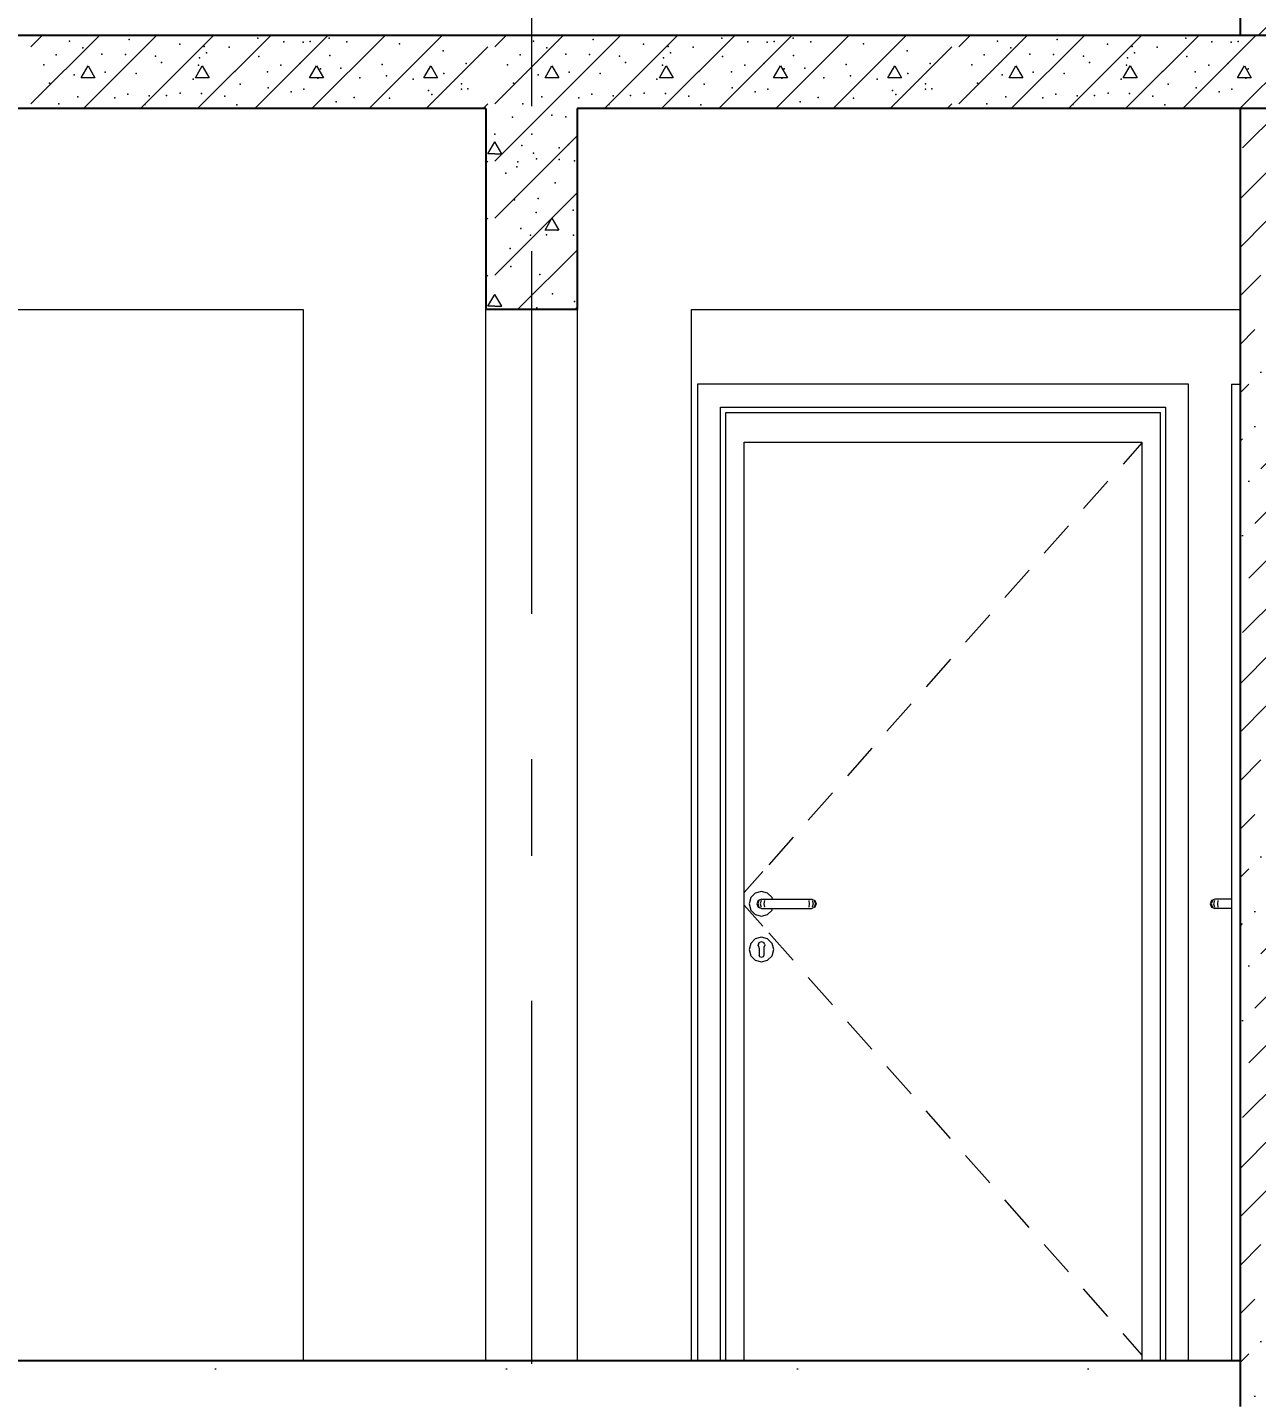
# Model space of a CAD drawing. Header units: millimetres. Extents: x 18162 to 7085488, y 72188 to 247925.
# Drawn here: x 4262510 to 4265199, y 113670 to 116670 of the extents above; entities that cross this region are included whole.
import ezdxf
from ezdxf.enums import TextEntityAlignment as Align

# ---------------------------------------------------------------- set-up
doc = ezdxf.new("R2010")
doc.units = ezdxf.units.MM
doc.header["$MEASUREMENT"] = 0
doc.linetypes.add('Double Dashed', pattern=[1093.611073, 529.166651, -211.666656, 141.111112, -211.666656])
for name, color, linetype in [('Archicad Doors', 7, 'Continuous'), ('Structural - Bearing', 7, 'Continuous'), ('Structural - Grid', 7, 'Continuous')]:
    doc.layers.add(name, color=color, linetype=linetype)
doc.styles.add('GENERATED_STYLE_3', font='', dxfattribs={"width": 0.8})
doc.styles.get('GENERATED_STYLE_3').set_extended_font_data('ISOCPEUR MON')
doc.dimstyles.new('GENERATED_STYLE__12', dxfattribs={"dimtxt": 330.000007, "dimasz": 171, "dimexe": 0.18, "dimexo": 150, "dimgap": 0, "dimtad": 1, "dimdec": 0, "dimzin": 0, "dimdsep": 46, "dimtxsty": 'GENERATED_STYLE_3', "dimblk": 'ARROWHEAD_2', "dimblk1": 'ARROWHEAD_2', "dimblk2": 'ARROWHEAD_2', "dimcen": 0.09, "dimclrd": 13, "dimclre": 13, "dimclrt": 13, "dimadec": 0, "dimazin": 0, "dimtfac": 1, "dimtdec": 4, "dimtmove": 0, "dimatfit": 3, "dimfxl": 1, "dimtolj": 1, "dimtzin": 0, "dimarcsym": 0})
pattern_1 = [(45, (4294986.58, 104752.7), (-106.066, 106.066), [112.5, -37.5, 0, -37.5]), (45, (4294999.84, 104872.03), (-106.066, 106.066), [112.5, -37.5, 0, -37.5])]
pattern_2 = [(0, (4294986.6, 104752.7), (0, 1169.134), [73.125, -601.875]), (0, (4295324.1, 105337.3), (0, 1169.134), [73.125, -601.875]), (60, (4294986.6, 104752.7), (-1012.5, 584.567), [73.125, -601.875]), (60, (4295661.6, 104752.7), (-1012.5, 584.567), [73.125, -601.875]), (120, (4295059.7, 104752.7), (1012.5, 584.567), [73.125, -601.875]), (120, (4295734.7, 104752.7), (1012.5, 584.567), [73.125, -601.875]), (0, (4294986.58, 104865.2), (0, 225), [0, -225, 0, -337.5]), (45, (4295099.08, 104865.2), (-159.099, 159.099), [0, -168.75, 0, -281.25])]

# ---------------------------------------------------------------- blocks, each defined once
blk = doc.blocks.new('*X1295', base_point=(4294986.6, 104752.7))
at = {"layer": 'Structural - Bearing', "color": 7, "linetype": 'Continuous', "lineweight": 9}
for p, q in [((4262517.7, 116627.9), (4262542.5, 116652.7)), ((4262517.7, 116502.9), (4262667.5, 116652.7)), ((4262632.5, 116492.7), (4262792.5, 116652.7)), ((4262757.5, 116492.7), (4262917.5, 116652.7)), ((4262882.5, 116492.7), (4263042.5, 116652.7)), ((4263007.5, 116492.7), (4263167.5, 116652.7)), ((4263132.5, 116492.7), (4263292.5, 116652.7)), ((4263257.5, 116492.7), (4263417.5, 116652.7)), ((4263532.8, 116627.9), (4263557.6, 116652.7)), ((4263532.8, 116502.9), (4263682.6, 116652.7)), ((4263647.6, 116492.7), (4263807.6, 116652.7)), ((4263772.6, 116492.7), (4263932.6, 116652.7)), ((4263897.6, 116492.7), (4264057.6, 116652.7)), ((4264022.6, 116492.7), (4264182.6, 116652.7)), ((4264147.6, 116492.7), (4264307.6, 116652.7)), ((4264272.6, 116492.7), (4264432.6, 116652.7)), ((4264547.9, 116627.9), (4264572.7, 116652.7)), ((4264547.9, 116502.9), (4264697.7, 116652.7)), ((4264662.7, 116492.7), (4264822.7, 116652.7)), ((4264787.7, 116492.7), (4264947.7, 116652.7)), ((4264912.7, 116492.7), (4265072.7, 116652.7)), ((4265037.7, 116492.7), (4265197.7, 116652.7)), ((4265162.7, 116492.7), (4265322.7, 116652.7)), ((4263382.5, 116492.7), (4263517.7, 116627.9)), ((4264397.6, 116492.7), (4264532.8, 116627.9)), ((4262627.5, 116560.2), (4262642.7, 116586.2)), ((4262642.7, 116586.2), (4262657.6, 116560.2)), ((4262877.5, 116560.2), (4262892.7, 116586.2)), ((4262892.7, 116586.2), (4262907.6, 116560.2)), ((4263127.5, 116560.2), (4263142.7, 116586.2)), ((4263142.7, 116586.2), (4263157.6, 116560.2)), ((4263377.5, 116560.2), (4263392.7, 116586.2)), ((4263392.7, 116586.2), (4263407.6, 116560.2)), ((4263642.7, 116560.2), (4263657.8, 116586.2)), ((4263657.8, 116586.2), (4263672.7, 116560.2)), ((4263892.7, 116560.2), (4263907.8, 116586.2)), ((4263907.8, 116586.2), (4263922.7, 116560.2)), ((4264142.7, 116560.2), (4264157.8, 116586.2)), ((4264157.8, 116586.2), (4264172.7, 116560.2)), ((4264392.7, 116560.2), (4264407.8, 116586.2)), ((4264407.8, 116586.2), (4264422.7, 116560.2)), ((4264657.8, 116560.2), (4264672.9, 116586.2)), ((4264672.9, 116586.2), (4264687.8, 116560.2)), ((4264907.8, 116560.2), (4264922.9, 116586.2)), ((4264922.9, 116586.2), (4264937.8, 116560.2)), ((4265157.8, 116560.2), (4265172.9, 116586.2)), ((4265172.9, 116586.2), (4265187.8, 116560.2)), ((4262657.6, 116560.2), (4262627.5, 116560.2)), ((4262907.6, 116560.2), (4262877.5, 116560.2)), ((4263157.6, 116560.2), (4263127.5, 116560.2)), ((4263407.6, 116560.2), (4263377.5, 116560.2)), ((4263672.7, 116560.2), (4263642.7, 116560.2)), ((4263922.7, 116560.2), (4263892.7, 116560.2)), ((4264172.7, 116560.2), (4264142.7, 116560.2)), ((4264422.7, 116560.2), (4264392.7, 116560.2)), ((4264687.8, 116560.2), (4264657.8, 116560.2)), ((4264937.8, 116560.2), (4264907.8, 116560.2)), ((4265187.8, 116560.2), (4265157.8, 116560.2)), ((4263507.5, 116492.7), (4263517.7, 116502.9)), ((4264522.6, 116492.7), (4264532.8, 116502.9))]:
    blk.add_line(p, q, dxfattribs=at)
for p in [(4262602.4, 116640.1), (4262732.4, 116643.9), (4263014.4, 116646.9), (4263170.6, 116647), (4263617.5, 116640.1), (4263747.6, 116643.9), (4264029.5, 116646.9), (4264185.8, 116647), (4264632.6, 116640.1), (4264762.7, 116643.9), (4265044.6, 116646.9), (4262572.8, 116610), (4262631.6, 116625.6), (4262673.1, 116611.4), (4262724.8, 116611.1), (4262843.2, 116633.6), (4262897.1, 116628.4), (4262902.2, 116614.9), (4262951.2, 116626.9), (4263071.1, 116638.8), (4263113.5, 116637.7), (4263128.9, 116639.2), (4263208.9, 116638.8), (4263324.4, 116634.6), (4263419.4, 116619.2), (4263587.9, 116610), (4263646.7, 116625.6), (4263688.2, 116611.4), (4263739.9, 116611.1), (4263858.3, 116633.6), (4263912.2, 116628.4), (4263917.3, 116614.9), (4263966.3, 116626.9), (4264086.2, 116638.8), (4264128.6, 116637.7), (4264144, 116639.2), (4264224, 116638.8), (4264339.5, 116634.6), (4264434.6, 116619.2), (4264603, 116610), (4264661.8, 116625.6), (4264703.3, 116611.4), (4264755, 116611.1), (4264873.4, 116633.6), (4264927.4, 116628.4), (4264932.4, 116614.9), (4264981.5, 116626.9), (4265101.4, 116638.8), (4265143.7, 116637.7), (4265159.2, 116639.2), (4262545.7, 116588.6), (4262790.5, 116607.2), (4262803.4, 116593.7), (4262884.4, 116587.3), (4262886.3, 116603.7), (4263016.1, 116606.8), (4263064.7, 116587.3), (4263105.9, 116591.1), (4263171.4, 116608.5), (4263196.1, 116581.4), (4263286, 116589.2), (4263470.3, 116591.1), (4263560.8, 116588.6), (4263805.6, 116607.2), (4263818.5, 116593.7), (4263899.5, 116587.3), (4263901.4, 116603.7), (4264031.2, 116606.8), (4264079.8, 116587.3), (4264121, 116591.1), (4264186.5, 116608.5), (4264211.2, 116581.4), (4264301.2, 116589.2), (4264485.5, 116591.1), (4264576, 116588.6), (4264820.7, 116607.2), (4264833.6, 116593.7), (4264914.7, 116587.3), (4264916.6, 116603.7), (4265046.4, 116606.8), (4265094.9, 116587.3), (4265136.2, 116591.1), (4262612.7, 116566.7), (4262680.3, 116572.5), (4262747.9, 116569.2), (4262872.4, 116557.3), (4262963.6, 116573.8), (4263035.1, 116573.1), (4263145.8, 116558.9), (4263151, 116579.5), (4263237.7, 116560.2), (4263295.7, 116564.5), (4263354, 116557.2), (4263421.4, 116569.2), (4263627.8, 116566.7), (4263695.4, 116572.5), (4263763, 116569.2), (4263887.5, 116557.3), (4263978.7, 116573.8), (4264050.2, 116573.1), (4264160.9, 116558.9), (4264166.1, 116579.5), (4264252.9, 116560.2), (4264310.8, 116564.5), (4264369.1, 116557.2), (4264436.5, 116569.2), (4264642.9, 116566.7), (4264710.5, 116572.5), (4264778.1, 116569.2), (4264902.7, 116557.3), (4264993.8, 116573.8), (4265065.3, 116573.1), (4265176.1, 116558.9), (4265181.2, 116579.5), (4262558.7, 116548.1), (4262729.9, 116524.2), (4262776.6, 116520.3), (4262814.4, 116521.2), (4262844.5, 116526.7), (4262890.8, 116525.5), (4262975.8, 116546.1), (4263036.8, 116538), (4263087.5, 116529.1), (4263115.1, 116535.2), (4263387.9, 116532.5), (4263394.7, 116523.3), (4263459.6, 116546.5), (4263459.8, 116534.8), (4263473.5, 116535.7), (4263573.8, 116548.1), (4263745, 116524.2), (4263791.7, 116520.3), (4263829.6, 116521.2), (4263859.6, 116526.7), (4263906, 116525.5), (4263991, 116546.1), (4264051.9, 116538), (4264102.6, 116529.1), (4264130.2, 116535.2), (4264403, 116532.5), (4264409.8, 116523.3), (4264474.7, 116546.5), (4264474.9, 116534.8), (4264488.7, 116535.7), (4264589, 116548.1), (4264760.1, 116524.2), (4264806.8, 116520.3), (4264844.7, 116521.2), (4264874.7, 116526.7), (4264921.1, 116525.5), (4265006.1, 116546.1), (4265067, 116538), (4265117.7, 116529.1), (4265145.4, 116535.2), (4262578.8, 116503.3), (4262620.2, 116518.7), (4262701.1, 116516.1), (4262767.3, 116501.7), (4262941.9, 116520), (4262968.5, 116500.5), (4263185.3, 116507.1), (4263224.7, 116517.2), (4263302, 116515.6), (4263593.9, 116503.3), (4263635.3, 116518.7), (4263716.2, 116516.1), (4263782.4, 116501.7), (4263957, 116520), (4263983.6, 116500.5), (4264200.4, 116507.1), (4264239.9, 116517.2), (4264317.1, 116515.6), (4264609, 116503.3), (4264650.5, 116518.7), (4264731.4, 116516.1), (4264797.6, 116501.7), (4264972.2, 116520), (4264998.8, 116500.5)]:
    blk.add_point(p, dxfattribs=at)
blk = doc.blocks.new('*X1457', base_point=(4294986.6, 104752.7))
at = {"layer": 'Structural - Bearing', "color": 7, "linetype": 'Continuous', "lineweight": 9}
for p, q in [((4263532.8, 116377.9), (4263647.6, 116492.7)), ((4263532.8, 116252.9), (4263713.1, 116433.2)), ((4263517.7, 116393.6), (4263532.8, 116419.6)), ((4263547.9, 116393.6), (4263532.8, 116419.6)), ((4263513.1, 116373.3), (4263517.7, 116377.9)), ((4263532.8, 116393.5), (4263517.7, 116393.6)), ((4263532.8, 116393.5), (4263547.9, 116393.6)), ((4263532.8, 116127.9), (4263713.1, 116308.2)), ((4263513.1, 116248.3), (4263517.7, 116252.9)), ((4263642.7, 116226.9), (4263657.8, 116252.9)), ((4263657.8, 116252.9), (4263672.7, 116226.9)), ((4263672.7, 116226.9), (4263642.7, 116226.9)), ((4263582.6, 116052.7), (4263713.1, 116183.2)), ((4263513.1, 116123.3), (4263517.7, 116127.9)), ((4263517.7, 116060.2), (4263532.8, 116086.2)), ((4263547.9, 116060.2), (4263532.8, 116086.2)), ((4263532.8, 116060.2), (4263517.7, 116060.2)), ((4263532.8, 116060.2), (4263547.9, 116060.2)), ((4263707.6, 116052.7), (4263713.1, 116058.2))]:
    blk.add_line(p, q, dxfattribs=at)
for p in [(4263571.3, 116473.9), (4263657.3, 116478.5), (4263687.9, 116474.9), (4263532.8, 116436.6), (4263613.6, 116436.6), (4263591.7, 116412.1), (4263673.8, 116406.6), (4263694.1, 116414.1), (4263583.1, 116376.5), (4263617.5, 116395.4), (4263623.9, 116382.5), (4263673.8, 116380.9), (4263706.7, 116378.1), (4263557, 116351.6), (4263580.9, 116364.9), (4263665, 116330.2), (4263575.4, 116293.1), (4263627.8, 116296.2), (4263623.3, 116265.3), (4263703.8, 116270.5), (4263589.3, 116230.3), (4263669, 116226.7), (4263610.6, 116216), (4263645.8, 116216.4), (4263705.2, 116215.8), (4263566.1, 116186.5), (4263568, 116147), (4263631, 116129.3), (4263658.8, 116087.6), (4263707.2, 116070.5), (4263624.8, 116056.7)]:
    blk.add_point(p, dxfattribs=at)
blk = doc.blocks.new('Standard grid marker[365]_3', base_point=(4263613.1, 164752.7))
at = {"layer": 'Structural - Grid', "color": 13, "linetype": 'Double Dashed', "lineweight": 13, "ltscale": 1.5}
blk.add_line((4263613.1, 163752.7), (4263613.1, 97752.7), dxfattribs=at)
at = {"layer": 'Structural - Grid', "color": 13, "lineweight": 13, "style": 'GENERATED_STYLE_3'}
blk.add_attdef('AC_MarkerText_1', text='', height=375, rotation=360, dxfattribs=at).set_placement((4263613.1, 96490.2), align=Align.TOP_CENTER)
blk = doc.blocks.new('*D1654', base_point=(4294986.6, 104752.7))
at = {"color": 12, "linetype": 'Continuous', "lineweight": 35}
for p, q in [((4268368, 113817.7), (4268593, 113687.8)), ((4268368, 113557.7), (4268593, 113427.8))]:
    blk.add_line(p, q, dxfattribs=at)
at = {"color": 13, "linetype": 'Continuous', "lineweight": 13}
for p, q in [((4268649.2, 113752.7), (4268311.7, 113752.7)), ((4268480.5, 113492.7), (4268480.5, 113752.7)), ((4268649.2, 113492.7), (4268311.7, 113492.7)), ((4268480.5, 110752.7), (4268480.5, 113492.7))]:
    blk.add_line(p, q, dxfattribs=at)
blk = doc.blocks.new('ARROWHEAD_2')
at = {"color": 0, "linetype": 'Continuous', "lineweight": 0}
for p, q in [((-0.378, -0.655), (0.378, 0.655)), ((0, 0), (-1, 0))]:
    blk.add_line(p, q, dxfattribs=at)
blk = doc.blocks.new('*D1655', base_point=(4294986.6, 104752.7))
at = {"color": 12, "linetype": 'Continuous', "lineweight": 35}
for p, q in [((4268368, 116557.7), (4268593, 116427.8)), ((4268368, 113817.7), (4268593, 113687.8))]:
    blk.add_line(p, q, dxfattribs=at)
at = {"color": 13, "linetype": 'Continuous', "lineweight": 13}
for p, q in [((4268480.5, 113752.7), (4268480.5, 116492.7)), ((4268649.2, 113752.7), (4268311.7, 113752.7))]:
    blk.add_line(p, q, dxfattribs=at)
at = {"color": 13, "lineweight": 13, "char_height": 330, "attachment_point": 7, "rotation": 90, "style": 'GENERATED_STYLE_3'}
for s, insert in [('\\A1;{\\pql;\\fISOCPEUR MON|b0|i0|c0|p0;\\W0.800000;260}', (4268510.3, 115874.4)), ('\\A1;{\\pql;\\fISOCPEUR MON|b0|i0|c0|p0;\\W0.800000;2,740}', (4268576.1, 114417.9))]:
    blk.add_mtext(s, dxfattribs=dict(at, insert=insert))
blk = doc.blocks.new('*D1656', base_point=(4294986.6, 104752.7))
at = {"color": 12, "linetype": 'Continuous', "lineweight": 35}
for p, q in [((4268368, 116817.7), (4268593, 116687.8)), ((4268368, 116557.7), (4268593, 116427.8))]:
    blk.add_line(p, q, dxfattribs=at)
at = {"color": 13, "linetype": 'Continuous', "lineweight": 13}
for p, q in [((4268649.2, 116752.7), (4268311.7, 116752.7)), ((4268480.5, 116492.7), (4268480.5, 116752.7)), ((4268649.2, 116492.7), (4268311.7, 116492.7)), ((4268480.5, 113752.7), (4268480.5, 116492.7))]:
    blk.add_line(p, q, dxfattribs=at)
blk = doc.blocks.new('*D1694', base_point=(4294986.6, 104752.7))
at = {"color": 12, "linetype": 'Continuous', "lineweight": 35}
for p, q in [((4271333.2, 113117.7), (4271558.2, 112987.8)), ((4271333.2, 110817.7), (4271558.2, 110687.8))]:
    blk.add_line(p, q, dxfattribs=at)
at = {"color": 13, "linetype": 'Continuous', "lineweight": 13}
for p, q in [((4271445.7, 110752.7), (4271445.7, 113052.7)), ((4271614.4, 110752.7), (4271276.9, 110752.7))]:
    blk.add_line(p, q, dxfattribs=at)
at = {"color": 13, "lineweight": 13, "char_height": 330, "attachment_point": 7, "rotation": 90, "style": 'GENERATED_STYLE_3'}
for s, insert in [('\\A1;{\\pql;\\fISOCPEUR MON|b0|i0|c0|p0;\\W0.800000;440}', (4271096, 112969.7)), ('\\A1;{\\pql;\\fISOCPEUR MON|b0|i0|c0|p0;\\W0.800000;2,300}', (4271541.3, 111764.4)), ('\\A1;{\\pql;\\fISOCPEUR MON|b0|i0|c0|p0;\\W0.800000;260}', (4271475.5, 110817.7))]:
    blk.add_mtext(s, dxfattribs=dict(at, insert=insert))
blk = doc.blocks.new('*D1696', base_point=(4294986.6, 104752.7))
at = {"color": 12, "linetype": 'Continuous', "lineweight": 35}
for p, q in [((4271333.2, 113817.7), (4271558.2, 113687.8)), ((4271333.2, 113557.7), (4271558.2, 113427.8))]:
    blk.add_line(p, q, dxfattribs=at)
at = {"color": 13, "linetype": 'Continuous', "lineweight": 13}
for p, q in [((4271614.4, 113752.7), (4271276.9, 113752.7)), ((4271445.7, 113492.7), (4271445.7, 113752.7)), ((4271614.4, 113492.7), (4271276.9, 113492.7)), ((4271445.7, 113052.7), (4271445.7, 113492.7))]:
    blk.add_line(p, q, dxfattribs=at)
blk = doc.blocks.new('*D1697', base_point=(4294986.6, 104752.7))
at = {"color": 12, "linetype": 'Continuous', "lineweight": 35}
for p, q in [((4271333.2, 116117.7), (4271558.2, 115987.8)), ((4271333.2, 113817.7), (4271558.2, 113687.8))]:
    blk.add_line(p, q, dxfattribs=at)
at = {"color": 13, "linetype": 'Continuous', "lineweight": 13}
for p, q in [((4271614.4, 116052.7), (4270763.1, 116052.7)), ((4271445.7, 113752.7), (4271445.7, 116052.7)), ((4271614.4, 113752.7), (4271276.9, 113752.7))]:
    blk.add_line(p, q, dxfattribs=at)
at = {"color": 13, "lineweight": 13, "char_height": 330, "attachment_point": 7, "rotation": 90, "style": 'GENERATED_STYLE_3'}
for s, insert in [('\\A1;{\\pql;\\fISOCPEUR MON|b0|i0|c0|p0;\\W0.800000;440}', (4271096, 115969.7)), ('\\A1;{\\pql;\\fISOCPEUR MON|b0|i0|c0|p0;\\W0.800000;2,300}', (4271541.3, 114764.4)), ('\\A1;{\\pql;\\fISOCPEUR MON|b0|i0|c0|p0;\\W0.800000;260}', (4271475.5, 113817.7))]:
    blk.add_mtext(s, dxfattribs=dict(at, insert=insert))
blk = doc.blocks.new('*D1698', base_point=(4294986.6, 104752.7))
at = {"color": 12, "linetype": 'Continuous', "lineweight": 35}
for p, q in [((4271333.2, 116557.7), (4271558.2, 116427.8)), ((4271333.2, 116117.7), (4271558.2, 115987.8))]:
    blk.add_line(p, q, dxfattribs=at)
at = {"color": 13, "linetype": 'Continuous', "lineweight": 13}
for p, q in [((4271445.7, 116052.7), (4271445.7, 116492.7)), ((4271614.4, 116052.7), (4270763.1, 116052.7))]:
    blk.add_line(p, q, dxfattribs=at)
blk = doc.blocks.new('*D1699', base_point=(4294986.6, 104752.7))
at = {"color": 12, "linetype": 'Continuous', "lineweight": 35}
for p, q in [((4271333.2, 116817.7), (4271558.2, 116687.8)), ((4271333.2, 116557.7), (4271558.2, 116427.8))]:
    blk.add_line(p, q, dxfattribs=at)
at = {"color": 13, "linetype": 'Continuous', "lineweight": 13}
for p, q in [((4271614.4, 116752.7), (4271276.9, 116752.7)), ((4271445.7, 116492.7), (4271445.7, 116752.7)), ((4271614.4, 116492.7), (4271276.9, 116492.7)), ((4271445.7, 116052.7), (4271445.7, 116492.7))]:
    blk.add_line(p, q, dxfattribs=at)

msp = doc.modelspace()

# ---------------------------------------------------------------- hatches: boundary and pattern name
at = {"layer": 'Structural - Bearing', "linetype": 'Continuous', "lineweight": 9}
h = msp.add_hatch(dxfattribs=at)
h.set_pattern_fill('Dot___Dashed_0003', style=0, pattern_type=2)
h.set_pattern_definition(pattern_1)
h.paths.add_polyline_path([(4265263.1, 119492.7), (4265163.1, 119492.7), (4265163.1, 116652.7), (4265263.1, 116652.7)])
h = msp.add_hatch(dxfattribs=at)
h.set_pattern_fill('Lightweight_Concrete_0003', style=0, pattern_type=2)
h.set_pattern_definition(pattern_2)
h.paths.add_polyline_path([(4259913.1, 116752.7), (4259913.1, 116652.7), (4265163.1, 116652.7), (4265163.1, 116752.7)])
h = msp.add_hatch(dxfattribs=at)
h.set_pattern_fill('Dot___Dashed_0003', style=0, pattern_type=2)
h.set_pattern_definition(pattern_1)
h.paths.add_polyline_path([(4265263.1, 116492.7), (4265163.1, 116492.7), (4265163.1, 113652.7), (4265263.1, 113652.7)])
h = msp.add_hatch(dxfattribs=at)
h.set_pattern_fill('Lightweight_Concrete_0003', style=0, pattern_type=2)
h.set_pattern_definition(pattern_2)
h.paths.add_polyline_path([(4259913.1, 113752.7), (4259913.1, 113652.7), (4265163.1, 113652.7), (4265163.1, 113752.7)])

# ---------------------------------------------------------------- linework, layer by layer
at = {"layer": 'Archicad Doors', "color": 7, "linetype": 'Continuous', "lineweight": 9}
for p, q in [((4260413.3, 116052.7), (4263113.3, 116052.7)), ((4263113.3, 116052.7), (4263113.3, 113752.7)), ((4263513.1, 113752.7), (4263513.1, 116052.7)), ((4263713.1, 116052.7), (4263713.1, 113752.7)), ((4263963.1, 113752.7), (4263963.1, 116052.7)), ((4263963.1, 116052.7), (4265163.1, 116052.7)), ((4263976.1, 115889.7), (4263976.1, 113752.7)), ((4265050.1, 115889.7), (4263976.1, 115889.7)), ((4265050.1, 113752.7), (4265050.1, 115889.7)), ((4265144.1, 115889.7), (4265144.1, 113752.7)), ((4265144.1, 115889.7), (4265163.1, 115889.7)), ((4264026.1, 113752.7), (4264026.1, 115839.7)), ((4264026.1, 115839.7), (4265000.1, 115839.7)), ((4265000.1, 115839.7), (4265000.1, 113752.7)), ((4264038.1, 113752.7), (4264038.1, 115827.7)), ((4264038.1, 115827.7), (4264988.1, 115827.7)), ((4264988.1, 115827.7), (4264988.1, 113752.7)), ((4264078.1, 113752.7), (4264078.1, 115762.7)), ((4264078.1, 115762.7), (4264948.1, 115762.7)), ((4264948.1, 115761.1), (4264907.1, 115714.8)), ((4264948.1, 115762.7), (4264948.1, 113752.7)), ((4264874, 115677.3), (4264821, 115617.4)), ((4264787.9, 115579.9), (4264734.9, 115520)), ((4264701.7, 115482.5), (4264648.8, 115422.6)), ((4264615.6, 115385.2), (4264562.6, 115325.2)), ((4264529.5, 115287.8), (4264476.5, 115227.8)), ((4264443.4, 115190.4), (4264390.4, 115130.5)), ((4264357.3, 115093), (4264304.3, 115033.1)), ((4264271.2, 114995.6), (4264218.2, 114935.7)), ((4264185.1, 114898.2), (4264132.1, 114838.3)), ((4264119.1, 114823.6), (4264078.1, 114777.3)), ((4264119.1, 114703.8), (4264078.1, 114750.1)), ((4264092.7, 114766.2), (4264089.1, 114752.7)), ((4264089.1, 114752.7), (4264092.7, 114739.2)), ((4264102.6, 114776.1), (4264092.7, 114766.2)), ((4264116.1, 114779.7), (4264102.6, 114776.1)), ((4264109, 114759.8), (4264106.1, 114752.7)), ((4264106.1, 114752.7), (4264109, 114745.6)), ((4264110.6, 114759.8), (4264107.8, 114752.7)), ((4264107.8, 114752.7), (4264110.6, 114745.6)), ((4264116.1, 114762.7), (4264109, 114759.8)), ((4264115.4, 114759.8), (4264113.3, 114752.7)), ((4264113.3, 114752.7), (4264115.4, 114745.6)), ((4264129.6, 114776.1), (4264116.1, 114779.7)), ((4264116.1, 114762.7), (4264117.2, 114762.7)), ((4264117.2, 114762.7), (4264120.5, 114762.7)), ((4264120.5, 114762.7), (4264125.4, 114762.7)), ((4264122.6, 114759.8), (4264121.5, 114752.7)), ((4264121.5, 114752.7), (4264122.6, 114745.6)), ((4264125.4, 114762.7), (4264131.1, 114762.7)), ((4264139.5, 114766.2), (4264129.6, 114776.1)), ((4264131.1, 114762.7), (4264211.1, 114762.7)), ((4264140.4, 114762.7), (4264139.5, 114766.2)), ((4264211.1, 114762.7), (4264216.8, 114762.7)), ((4264216.8, 114762.7), (4264221.7, 114762.7)), ((4264219.6, 114759.8), (4264220.7, 114752.7)), ((4264220.7, 114752.7), (4264219.6, 114745.6)), ((4264221.7, 114762.7), (4264225, 114762.7)), ((4264225, 114762.7), (4264226.1, 114762.7)), ((4264226.1, 114762.7), (4264233.2, 114759.8)), ((4264226.8, 114759.8), (4264228.9, 114752.7)), ((4264228.9, 114752.7), (4264226.8, 114745.6)), ((4264231.6, 114759.8), (4264234.4, 114752.7)), ((4264234.4, 114752.7), (4264231.6, 114745.6)), ((4264233.2, 114759.8), (4264236.1, 114752.7)), ((4264236.1, 114752.7), (4264233.2, 114745.6)), ((4265101, 114759.8), (4265098.1, 114752.7)), ((4265098.1, 114752.7), (4265101, 114745.6)), ((4265102.6, 114759.8), (4265099.8, 114752.7)), ((4265099.8, 114752.7), (4265102.6, 114745.6)), ((4265108.1, 114762.7), (4265101, 114759.8)), ((4265107.4, 114759.8), (4265105.3, 114752.7)), ((4265105.3, 114752.7), (4265107.4, 114745.6)), ((4265109.2, 114762.7), (4265108.1, 114762.7)), ((4265112.5, 114762.7), (4265109.2, 114762.7)), ((4265117.4, 114762.7), (4265112.5, 114762.7)), ((4265114.6, 114759.8), (4265113.5, 114752.7)), ((4265113.5, 114752.7), (4265114.6, 114745.6)), ((4265123.1, 114762.7), (4265117.4, 114762.7)), ((4265144.1, 114762.7), (4265123.1, 114762.7)), ((4264092.7, 114739.2), (4264102.6, 114729.3)), ((4264102.6, 114729.3), (4264116.1, 114725.7)), ((4264109, 114745.6), (4264116.1, 114742.7)), ((4264116.1, 114742.7), (4264117.2, 114742.7)), ((4264116.1, 114725.7), (4264129.6, 114729.3)), ((4264117.2, 114742.7), (4264120.5, 114742.7)), ((4264120.5, 114742.7), (4264125.4, 114742.7)), ((4264125.4, 114742.7), (4264131.1, 114742.7)), ((4264129.6, 114729.3), (4264139.5, 114739.2)), ((4264131.1, 114742.7), (4264211.1, 114742.7)), ((4264139.5, 114739.2), (4264140.4, 114742.7)), ((4264211.1, 114742.7), (4264216.8, 114742.7)), ((4264216.8, 114742.7), (4264221.7, 114742.7)), ((4264221.7, 114742.7), (4264225, 114742.7)), ((4264225, 114742.7), (4264226.1, 114742.7)), ((4264233.2, 114745.6), (4264226.1, 114742.7)), ((4265101, 114745.6), (4265108.1, 114742.7)), ((4265109.2, 114742.7), (4265108.1, 114742.7)), ((4265112.5, 114742.7), (4265109.2, 114742.7)), ((4265117.4, 114742.7), (4265112.5, 114742.7)), ((4265123.1, 114742.7), (4265117.4, 114742.7)), ((4265144.1, 114742.7), (4265123.1, 114742.7)), ((4264092.7, 114666.2), (4264089.1, 114652.7)), ((4264102.6, 114676.1), (4264092.7, 114666.2)), ((4264116.1, 114679.7), (4264102.6, 114676.1)), ((4264109.4, 114664.3), (4264108.6, 114662.4)), ((4264111.1, 114657.1), (4264108.6, 114662.4)), ((4264109.4, 114664.3), (4264110.7, 114667.8)), ((4264110.7, 114667.8), (4264116.1, 114670.1)), ((4264129.6, 114676.1), (4264116.1, 114679.7)), ((4264116.1, 114670.1), (4264121.5, 114667.8)), ((4264123.6, 114662.4), (4264121.1, 114657.1)), ((4264122.8, 114664.3), (4264121.5, 114667.8)), ((4264122.8, 114664.3), (4264123.6, 114662.4)), ((4264139.5, 114666.2), (4264129.6, 114676.1)), ((4264185.1, 114629.2), (4264132.1, 114689.1)), ((4264143.1, 114652.7), (4264139.5, 114666.2)), ((4264089.1, 114652.7), (4264092.7, 114639.2)), ((4264092.7, 114639.2), (4264102.6, 114629.3)), ((4264111.1, 114655.6), (4264111.1, 114657.1)), ((4264111.1, 114655.6), (4264111.1, 114652.7)), ((4264111.1, 114652.7), (4264111.1, 114649.8)), ((4264111.1, 114649.8), (4264111.1, 114644)), ((4264111.1, 114644), (4264111.1, 114640.2)), ((4264112.6, 114636.7), (4264111.1, 114640.2)), ((4264116.1, 114635.2), (4264112.6, 114636.7)), ((4264119.6, 114636.7), (4264116.1, 114635.2)), ((4264121.1, 114640.2), (4264119.6, 114636.7)), ((4264121.1, 114657.1), (4264121.1, 114655.6)), ((4264121.1, 114655.6), (4264121.1, 114652.7)), ((4264121.1, 114652.7), (4264121.1, 114649.8)), ((4264121.1, 114649.8), (4264121.1, 114644)), ((4264121.1, 114644), (4264121.1, 114640.2)), ((4264129.6, 114629.3), (4264139.5, 114639.2)), ((4264139.5, 114639.2), (4264143.1, 114652.7)), ((4264102.6, 114629.3), (4264116.1, 114625.7)), ((4264116.1, 114625.7), (4264129.6, 114629.3)), ((4264271.2, 114531.8), (4264218.2, 114591.7)), ((4264357.3, 114434.4), (4264304.3, 114494.3)), ((4264443.4, 114337), (4264390.4, 114397)), ((4264529.5, 114239.6), (4264476.5, 114299.6)), ((4264615.6, 114142.2), (4264562.6, 114202.2)), ((4264701.7, 114044.9), (4264648.8, 114104.8)), ((4264787.9, 113947.5), (4264734.9, 114007.4)), ((4264874, 113850.1), (4264821, 113910)), ((4264948.1, 113766.3), (4264907.1, 113812.6))]:
    msp.add_line(p, q, dxfattribs=at)
at = {"layer": 'Structural - Bearing', "color": 7, "linetype": 'Continuous', "lineweight": 25}
for p, q in [((4265163.1, 116752.7), (4265163.1, 116652.7)), ((4263513.1, 116492.7), (4259913.1, 116492.7)), ((4263513.1, 116492.7), (4263513.1, 116052.7)), ((4265163.1, 116492.7), (4263713.1, 116492.7)), ((4263713.1, 116492.7), (4263713.1, 116052.7)), ((4265163.1, 116492.7), (4265163.1, 113752.7)), ((4265263.1, 116492.7), (4265163.1, 116492.7)), ((4263713.1, 116052.7), (4263513.1, 116052.7)), ((4265163.1, 113752.7), (4259913.1, 113752.7)), ((4265163.1, 113752.7), (4265163.1, 113652.7))]:
    msp.add_line(p, q, dxfattribs=at)
at = {"layer": 'Structural - Bearing', "color": 7, "linetype": 'Continuous', "lineweight": 25, "flags": 128}
msp.add_lwpolyline([(4267513.1, 116652.7), (4265263.1, 116652.7), (4265163.1, 116652.7), (4259913.1, 116652.7)], dxfattribs=at)

# ---------------------------------------------------------------- block references
at = {"layer": 'Structural - Bearing', "lineweight": 0}
for name in ['*X1295', '*X1457']:
    msp.add_blockref(name, (4294986.6, 104752.7), dxfattribs=at)
at = {"layer": 'Structural - Grid', "color": 13, "linetype": 'Continuous', "lineweight": 13}
msp.add_blockref('Standard grid marker[365]_3', (4263613.1, 164752.7), dxfattribs=at)

# ---------------------------------------------------------------- dimensions: what is measured, and where the dimension line sits
at = {"color": 13, "linetype": 'Continuous', "lineweight": 13}
for base, p1, p2, picture, middle in [((4271445.7, 116752.7), (4259113.1, 116492.7), (4259113.1, 116752.7), '*D1699', (4271214.7, 117194.4)), ((4268480.5, 116752.7), (4259113.1, 116492.7), (4259113.1, 116752.7), '*D1656', (4268249.5, 116251.1)), ((4271445.7, 116052.7), (4259113.1, 113752.7), (4270613.1, 116052.7), '*D1697', (4271214.7, 115317.2)), ((4268480.5, 116492.7), (4259113.1, 113752.7), (4259113.1, 116492.7), '*D1655', (4268249.5, 114970.7)), ((4271445.7, 116492.7), (4270613.1, 116052.7), (4259113.1, 116492.7), '*D1698', (4270835.2, 116346.4)), ((4271445.7, 113752.7), (4259113.1, 113492.7), (4259113.1, 113752.7), '*D1696', (4271214.7, 114194.4)), ((4268480.5, 113752.7), (4259113.1, 113492.7), (4259113.1, 113752.7), '*D1654', (4268249.5, 113251.1)), ((4271445.7, 113052.7), (4259113.1, 110752.7), (4270613.1, 113052.7), '*D1694', (4271214.7, 112317.2))]:
    dim = msp.add_linear_dim(base=base, p1=p1, p2=p2, angle=90, dimstyle='GENERATED_STYLE__12', dxfattribs=at)
    dim.commit()
    dim.dimension.update_dxf_attribs({"geometry": picture, "text_midpoint": middle, "dimtype": 160, "text_rotation": 90})

doc.saveas('drawing.dxf')
